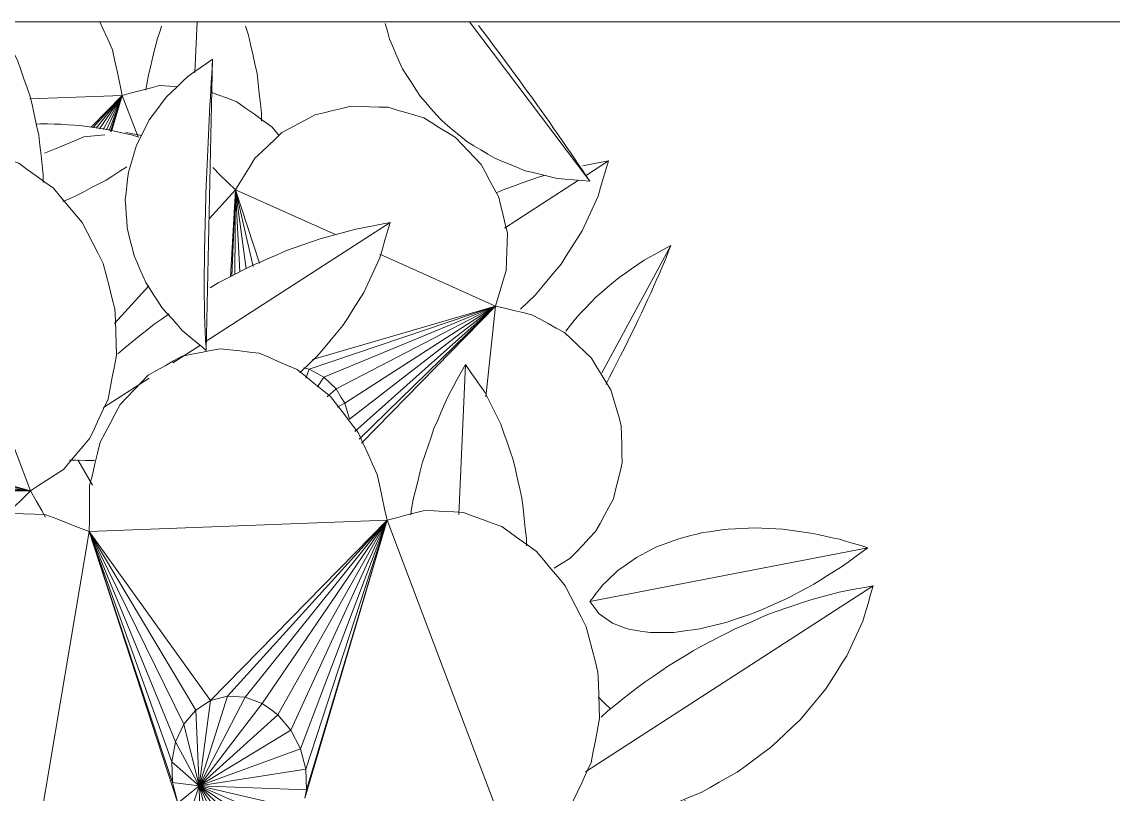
# Model space of a CAD drawing. Header units: metres. Extents: x -18.34 to -13.25, y -25.49 to -16.26.
# Drawn here: x -14.5503 to -14.4076, y -21.0121 to -20.9112 of the extents above; entities that cross this region are included whole.
import ezdxf

# ---------------------------------------------------------------- set-up
doc = ezdxf.new("R2010")
doc.units = ezdxf.units.M
for name, color, linetype, lineweight in [('Importações nas famílias', 7, 'Continuous', 5), ('Quadro estrutural', 7, 'Continuous', 5), ('Vegetação', 7, 'Continuous', 5)]:
    doc.layers.add(name, color=color, linetype=linetype, lineweight=lineweight)

# ---------------------------------------------------------------- blocks, each defined once
blk = doc.blocks.new('Planta_pergolado_12200 - plantas pergolado_skp_Component_12-V565-Pavimento 02 - Executivo')
at = {"layer": 'Importações nas famílias', "color": 9}
blk.add_line((0.01251, 0.29786), (0.00548, 0.2615), dxfattribs=at)
at = {"layer": 'Importações nas famílias', "color": 9, "flags": 128}
for points in [[(0.01, 0.29442), (0.01063, 0.29528), (0.01126, 0.29614), (0.01188, 0.297), (0.01251, 0.29786)], [(0.01251, 0.29786), (0.01279, 0.29693), (0.01307, 0.29599), (0.01334, 0.29506), (0.01362, 0.29413)], [(0.00773, 0.29078), (0.0083, 0.29169), (0.00887, 0.2926), (0.00944, 0.29351), (0.01, 0.29442)], [(0.01362, 0.29413), (0.01382, 0.2932), (0.01403, 0.29227), (0.01423, 0.29134), (0.01443, 0.29041)], [(0.00574, 0.28702), (0.00624, 0.28796), (0.00674, 0.2889), (0.00723, 0.28984), (0.00773, 0.29078)], [(0.01443, 0.29041), (0.01455, 0.28948), (0.01468, 0.28856), (0.0148, 0.28764), (0.01492, 0.28672)], [(0.00408, 0.28322), (0.0045, 0.28417), (0.00491, 0.28512), (0.00533, 0.28607), (0.00574, 0.28702)], [(0.01492, 0.28672), (0.01497, 0.28581), (0.01501, 0.28491), (0.01505, 0.28401), (0.01509, 0.28311)], [(0.0028, 0.27947), (0.00312, 0.28041), (0.00344, 0.28134), (0.00376, 0.28228), (0.00408, 0.28322)], [(0.01509, 0.28311), (0.01506, 0.28223), (0.01502, 0.28136), (0.01498, 0.28049), (0.01495, 0.27961)], [(0.00191, 0.27587), (0.00213, 0.27677), (0.00235, 0.27767), (0.00258, 0.27857), (0.0028, 0.27947)], [(0.01495, 0.27961), (0.01483, 0.27878), (0.01471, 0.27795), (0.0146, 0.27711), (0.01448, 0.27628)], [(0.00145, 0.27249), (0.00156, 0.27334), (0.00168, 0.27418), (0.0018, 0.27502), (0.00191, 0.27587)], [(0.01448, 0.27628), (0.01428, 0.2755), (0.01409, 0.27471), (0.01389, 0.27393), (0.01369, 0.27314)], [(0.01369, 0.27314), (0.01342, 0.27242), (0.01315, 0.27169), (0.01288, 0.27096), (0.01261, 0.27023)], [(0.00142, 0.26942), (0.00142, 0.27019), (0.00143, 0.27096), (0.00144, 0.27173), (0.00145, 0.27249)], [(0.01261, 0.27023), (0.01226, 0.26957), (0.01191, 0.26891), (0.01157, 0.26825), (0.01122, 0.26759)], [(0.00182, 0.26673), (0.00172, 0.2674), (0.00162, 0.26808), (0.00152, 0.26875), (0.00142, 0.26942)], [(0.01122, 0.26759), (0.01081, 0.267), (0.01039, 0.26641), (0.00998, 0.26582), (0.00956, 0.26523)], [(0.00264, 0.26448), (0.00244, 0.26504), (0.00223, 0.2656), (0.00202, 0.26617), (0.00182, 0.26673)], [(0.00387, 0.26272), (0.00357, 0.26316), (0.00326, 0.2636), (0.00295, 0.26404), (0.00264, 0.26448)], [(0.00956, 0.26523), (0.00908, 0.26472), (0.0086, 0.26422), (0.00812, 0.26371), (0.00764, 0.2632)], [(0.00548, 0.2615), (0.00508, 0.26181), (0.00468, 0.26211), (0.00427, 0.26242), (0.00387, 0.26272)], [(0.00764, 0.2632), (0.0071, 0.26277), (0.00656, 0.26235), (0.00602, 0.26193), (0.00548, 0.2615)]]:
    blk.add_lwpolyline(points, dxfattribs=at)
blk = doc.blocks.new('Planta_pergolado_12200 - plantas pergolado_skp_Component_12-V3850-Pavimento 02 - Executivo')
at = {"layer": 'Importações nas famílias', "color": 9}
for p, q in [((0.03384, -0.26358), (0.03478, -0.26408)), ((0.05197, -0.27211), (0.03535, -0.26307))]:
    blk.add_line(p, q, dxfattribs=at)
at = {"layer": 'Importações nas famílias', "color": 9, "flags": 128}
for points in [[(0.04238, -0.25958), (0.0416, -0.25897), (0.04081, -0.25837)], [(0.04526, -0.26231), (0.04454, -0.26163), (0.04382, -0.26095), (0.0431, -0.26026), (0.04238, -0.25958)], [(0.04783, -0.26534), (0.04719, -0.26458), (0.04654, -0.26382), (0.0459, -0.26307), (0.04526, -0.26231)], [(0.03478, -0.26408), (0.03572, -0.26457), (0.03667, -0.26505), (0.03762, -0.26553), (0.03856, -0.26602)], [(0.05008, -0.26861), (0.04952, -0.26779), (0.04895, -0.26697), (0.04839, -0.26615), (0.04783, -0.26534)], [(0.03856, -0.26602), (0.03949, -0.26647), (0.04041, -0.26692), (0.04134, -0.26738), (0.04226, -0.26783)], [(0.04226, -0.26783), (0.04314, -0.26824), (0.04402, -0.26865), (0.0449, -0.26906), (0.04578, -0.26947)], [(0.04578, -0.26947), (0.0466, -0.26983), (0.04741, -0.27019), (0.04823, -0.27055), (0.04905, -0.27091)], [(0.05197, -0.27211), (0.0515, -0.27123), (0.05103, -0.27036), (0.05055, -0.26948), (0.05008, -0.26861)], [(0.04905, -0.27091), (0.04978, -0.27121), (0.05051, -0.27151), (0.05124, -0.27181), (0.05197, -0.27211)]]:
    blk.add_lwpolyline(points, dxfattribs=at)
blk = doc.blocks.new('Planta_pergolado_12200 - plantas pergolado_skp_Component_17-V3851-Pavimento 02 - Executivo')
at = {"layer": 'Importações nas famílias', "color": 9}
for p, q in [((0.024, -0.19455), (0.02068, -0.19646)), ((0.04178, -0.19936), (0.04674, -0.20385)), ((0.05546, -0.21174), (0.05925, -0.21516)), ((0.05925, -0.21516), (0.0479, -0.21451)), ((0.04799, -0.21468), (0.05925, -0.21516)), ((0.04824, -0.21509), (0.05925, -0.21516)), ((0.05925, -0.21516), (0.04853, -0.21574)), ((0.05925, -0.21516), (0.04892, -0.21657)), ((0.04926, -0.21748), (0.05925, -0.21516)), ((0.04968, -0.2183), (0.05925, -0.21516)), ((0.05338, -0.22832), (0.05925, -0.21516)), ((0.03464, -0.22439), (0.03583, -0.22481)), ((0.03583, -0.22481), (0.03478, -0.22673)), ((0.036, -0.22411), (0.03583, -0.22481)), ((0.04408, -0.24919), (0.03583, -0.22481)), ((0.03709, -0.22525), (0.04408, -0.24919)), ((0.03478, -0.22673), (0.03327, -0.22832)), ((0.03353, -0.2259), (0.03478, -0.22673)), ((0.04408, -0.24919), (0.03478, -0.22673)), ((0.03327, -0.22832), (0.03223, -0.22716)), ((0.0314, -0.22946), (0.0293, -0.23008)), ((0.03089, -0.22847), (0.0314, -0.22946)), ((0.03215, -0.22901), (0.0314, -0.22946)), ((0.04408, -0.24919), (0.0314, -0.22946)), ((0.03327, -0.22832), (0.03215, -0.22901)), ((0.04408, -0.24919), (0.03327, -0.22832)), ((0.04408, -0.24919), (0.02767, -0.23076)), ((0.04408, -0.24919), (0.0293, -0.23008)), ((0.04408, -0.24919), (0.02618, -0.23165)), ((0.04408, -0.24919), (0.02667, -0.23135)), ((0.04408, -0.24919), (0.05084, -0.23403)), ((0.04408, -0.24919), (0.03224, -0.24792))]:
    blk.add_line(p, q, dxfattribs=at)
at = {"layer": 'Importações nas famílias', "color": 9, "flags": 128}
for points in [[(0.06404, -0.19022), (0.06457, -0.1915), (0.06511, -0.19278), (0.06564, -0.19406), (0.06618, -0.19534)], [(0.06618, -0.19534), (0.06632, -0.19672), (0.06646, -0.1981)], [(0.06675, -0.20086), (0.06649, -0.20222), (0.06635, -0.20291)], [(0.06216, -0.2122), (0.06119, -0.21319), (0.06022, -0.21418), (0.05925, -0.21516)], [(0.05925, -0.21516), (0.06028, -0.2158), (0.06132, -0.21644), (0.06235, -0.21708), (0.06339, -0.21772)], [(0.06339, -0.21772), (0.06422, -0.2186), (0.06506, -0.21948), (0.06589, -0.22037), (0.06673, -0.22125)], [(0.06673, -0.22125), (0.06731, -0.22232), (0.06788, -0.22339), (0.06846, -0.22446), (0.06904, -0.22553)], [(0.06904, -0.22553), (0.06932, -0.22672), (0.06961, -0.2279), (0.06989, -0.22908), (0.07017, -0.23027)], [(0.07017, -0.23027), (0.07014, -0.23148), (0.0701, -0.2327), (0.07007, -0.23391), (0.07004, -0.23513)], [(0.07004, -0.23513), (0.06969, -0.2363), (0.06935, -0.23746), (0.069, -0.23863), (0.06866, -0.23979)], [(0.06866, -0.23979), (0.06802, -0.24083), (0.06738, -0.24186), (0.06675, -0.2429), (0.06611, -0.24394)], [(0.06611, -0.24394), (0.06523, -0.24477), (0.06435, -0.24561), (0.06347, -0.24644), (0.06259, -0.24728)], [(0.06259, -0.24728), (0.06152, -0.24786), (0.06045, -0.24844), (0.05938, -0.24901), (0.05832, -0.24959)], [(0.04408, -0.24919), (0.04379, -0.25037), (0.04351, -0.25155), (0.04323, -0.25274), (0.04294, -0.25392)], [(0.04874, -0.25058), (0.04757, -0.25023), (0.04641, -0.24989), (0.04524, -0.24954), (0.04408, -0.24919)], [(0.05832, -0.24959), (0.05713, -0.24987), (0.05595, -0.25016), (0.05477, -0.25044), (0.05359, -0.25072)], [(0.05359, -0.25072), (0.05238, -0.25068), (0.05116, -0.25065), (0.04995, -0.25062), (0.04874, -0.25058)], [(0.04294, -0.25392), (0.04236, -0.25499), (0.04178, -0.25606), (0.0412, -0.25712), (0.04062, -0.25819)], [(0.0111, -0.25891), (0.01047, -0.25787), (0.00984, -0.25683)], [(0.04062, -0.25819), (0.03978, -0.25907), (0.03895, -0.25995), (0.03811, -0.26083), (0.03727, -0.26171)], [(0.01462, -0.26226), (0.01374, -0.26142), (0.01286, -0.26058), (0.01198, -0.25975), (0.0111, -0.25891)], [(0.01889, -0.26459), (0.01782, -0.26401), (0.01676, -0.26343), (0.01569, -0.26285), (0.01462, -0.26226)], [(0.03727, -0.26171), (0.03624, -0.26235), (0.0352, -0.26298), (0.03416, -0.26361), (0.03313, -0.26425)], [(0.02361, -0.26574), (0.02243, -0.26545), (0.02125, -0.26517), (0.02007, -0.26488), (0.01889, -0.26459)], [(0.03313, -0.26425), (0.03196, -0.26459), (0.0308, -0.26493), (0.02963, -0.26528), (0.02847, -0.26562)], [(0.02847, -0.26562), (0.02726, -0.26565), (0.02604, -0.26568), (0.02483, -0.26571), (0.02361, -0.26574)]]:
    blk.add_lwpolyline(points, dxfattribs=at)
blk = doc.blocks.new('Planta_pergolado_12200 - plantas pergolado_skp_Component_16-V3852-Pavimento 02 - Executivo')
for name in ['Planta_pergolado_12200 - plantas pergolado_skp_Component_17-V3851-Pavimento 02 - Executivo', 'Planta_pergolado_12200 - plantas pergolado_skp_Component_12-V3850-Pavimento 02 - Executivo']:
    blk.add_blockref(name, (0, 0))
at = {"extrusion": (0, 0, -1), "zscale": -1, "rotation": 180}
blk.add_blockref('Planta_pergolado_12200 - plantas pergolado_skp_Component_12-V565-Pavimento 02 - Executivo', (0, 0), dxfattribs=at)
blk = doc.blocks.new('Planta_pergolado_12200 - plantas pergolado_skp_Component_12-V569-Pavimento 02 - Executivo')
at = {"layer": 'Importações nas famílias', "color": 9}
blk.add_line((0.06615, 0.20253), (0.06643, 0.2016), dxfattribs=at)
at = {"layer": 'Importações nas famílias', "color": 9, "flags": 128}
for points in [[(0.06643, 0.2016), (0.06663, 0.20067), (0.06684, 0.19974), (0.06704, 0.19881), (0.06724, 0.19788)], [(0.06054, 0.19825), (0.06111, 0.19916), (0.06168, 0.20007), (0.06225, 0.20098)], [(0.05855, 0.19449), (0.05905, 0.19543), (0.05955, 0.19637), (0.06004, 0.19731), (0.06054, 0.19825)], [(0.06724, 0.19788), (0.06736, 0.19695), (0.06749, 0.19603), (0.06761, 0.19511), (0.06773, 0.19419)], [(0.05772, 0.19259), (0.05814, 0.19354), (0.05855, 0.19449)], [(0.06773, 0.19419), (0.06777, 0.19328), (0.06782, 0.19238), (0.06786, 0.19148), (0.0679, 0.19058)], [(0.0679, 0.19058), (0.06787, 0.1897), (0.06784, 0.18908)]]:
    blk.add_lwpolyline(points, dxfattribs=at)
blk = doc.blocks.new('Planta_pergolado_12200 - plantas pergolado_skp_Component_16-V3853-Pavimento 02 - Executivo')
at = {"extrusion": (0, 0, -1), "zscale": -1, "rotation": 180}
blk.add_blockref('Planta_pergolado_12200 - plantas pergolado_skp_Component_12-V569-Pavimento 02 - Executivo', (0, 0), dxfattribs=at)
blk = doc.blocks.new('Planta_pergolado_12200 - plantas pergolado_skp_Component_12-V3869-Pavimento 02 - Executivo')
at = {"layer": 'Importações nas famílias', "color": 9}
blk.add_line((0.06039, -0.2615), (0.08121, -0.24576), dxfattribs=at)
at = {"layer": 'Importações nas famílias', "color": 9, "flags": 128}
for points in [[(0.07896, -0.2353), (0.07799, -0.23573), (0.07702, -0.23616), (0.07604, -0.23659), (0.07507, -0.23702)], [(0.08101, -0.23476), (0.07998, -0.23503), (0.07896, -0.2353)], [(0.07507, -0.23702), (0.07418, -0.23759), (0.07328, -0.23817), (0.07239, -0.23874), (0.07149, -0.23931)], [(0.07149, -0.23931), (0.0707, -0.24002), (0.0699, -0.24072), (0.0691, -0.24143), (0.0683, -0.24214)], [(0.0683, -0.24214), (0.06762, -0.24296), (0.06694, -0.24378), (0.06626, -0.2446), (0.06558, -0.24542)], [(0.06558, -0.24542), (0.06503, -0.24634), (0.06448, -0.24725), (0.06393, -0.24817), (0.06338, -0.24909)], [(0.07602, -0.25049), (0.07681, -0.2499), (0.07761, -0.2493), (0.0784, -0.24871), (0.07919, -0.24812)], [(0.07919, -0.24812), (0.07997, -0.24752), (0.08075, -0.24693)], [(0.06338, -0.24909), (0.06297, -0.25008), (0.06257, -0.25107), (0.06216, -0.25206), (0.06176, -0.25305)], [(0.07282, -0.25284), (0.07362, -0.25226), (0.07442, -0.25167), (0.07522, -0.25108), (0.07602, -0.25049)], [(0.06176, -0.25305), (0.06151, -0.2541), (0.06126, -0.25514), (0.06101, -0.25618), (0.06076, -0.25722)], [(0.06962, -0.25514), (0.07042, -0.25457), (0.07122, -0.25399), (0.07202, -0.25342), (0.07282, -0.25284)], [(0.06646, -0.25737), (0.06725, -0.25681), (0.06804, -0.25626), (0.06883, -0.2557), (0.06962, -0.25514)], [(0.06076, -0.25722), (0.06066, -0.25829), (0.06057, -0.25936), (0.06048, -0.26043), (0.06039, -0.2615)], [(0.06337, -0.2595), (0.06414, -0.25897), (0.06491, -0.25843), (0.06569, -0.2579), (0.06646, -0.25737)], [(0.06039, -0.2615), (0.06114, -0.261), (0.06188, -0.2605), (0.06263, -0.26), (0.06337, -0.2595)]]:
    blk.add_lwpolyline(points, dxfattribs=at)
blk = doc.blocks.new('Planta_pergolado_12200 - plantas pergolado_skp_Component_12-V597-Pavimento 02 - Executivo')
at = {"layer": 'Importações nas famílias', "color": 9}
blk.add_line((0.03827, 0.21136), (0.07631, 0.21219), dxfattribs=at)
at = {"layer": 'Importações nas famílias', "color": 9, "flags": 128}
for points in [[(0.0409, 0.20822), (0.04024, 0.20901), (0.03959, 0.20979), (0.03893, 0.21058), (0.03827, 0.21136)], [(0.03827, 0.21136), (0.0387, 0.21133), (0.03913, 0.2113), (0.03955, 0.21127), (0.03998, 0.21124)], [(0.03998, 0.21124), (0.0405, 0.21122), (0.04101, 0.2112), (0.04153, 0.21118), (0.04205, 0.21116)], [(0.0535, 0.21117), (0.05438, 0.21119), (0.05525, 0.21121), (0.05612, 0.21124), (0.057, 0.21126)], [(0.057, 0.21126), (0.05791, 0.21129), (0.05883, 0.21132), (0.05975, 0.21135), (0.06067, 0.21138)], [(0.06067, 0.21138), (0.06162, 0.21142), (0.06257, 0.21146), (0.06353, 0.2115), (0.06448, 0.21154)], [(0.06448, 0.21154), (0.06546, 0.21159), (0.06643, 0.21164), (0.06741, 0.21168), (0.06839, 0.21173)], [(0.06839, 0.21173), (0.06937, 0.21178), (0.07036, 0.21184), (0.07135, 0.21189), (0.07234, 0.21195)], [(0.07234, 0.21195), (0.07333, 0.21201), (0.07433, 0.21207), (0.07532, 0.21213), (0.07631, 0.21219)], [(0.07631, 0.21219), (0.07575, 0.21138), (0.07519, 0.21057), (0.07463, 0.20975), (0.07406, 0.20894)], [(0.04205, 0.21116), (0.04266, 0.21114), (0.04326, 0.21113), (0.04386, 0.21112), (0.04447, 0.21111)], [(0.04447, 0.21111), (0.04515, 0.2111), (0.04584, 0.2111), (0.04652, 0.21109), (0.0472, 0.21109)], [(0.0472, 0.21109), (0.04796, 0.2111), (0.04872, 0.2111), (0.04947, 0.21111), (0.05023, 0.21111)], [(0.05023, 0.21111), (0.05105, 0.21113), (0.05186, 0.21114), (0.05268, 0.21115), (0.0535, 0.21117)], [(0.07406, 0.20894), (0.0734, 0.20825), (0.07273, 0.20755), (0.07207, 0.20685), (0.0714, 0.20616)], [(0.04388, 0.20556), (0.04314, 0.20622), (0.04239, 0.20689), (0.04165, 0.20756), (0.0409, 0.20822)], [(0.04716, 0.20344), (0.04634, 0.20397), (0.04552, 0.2045), (0.0447, 0.20503), (0.04388, 0.20556)], [(0.0714, 0.20616), (0.07065, 0.20559), (0.06989, 0.20503), (0.06914, 0.20447), (0.06839, 0.2039)], [(0.05065, 0.20191), (0.04978, 0.2023), (0.04891, 0.20268), (0.04803, 0.20306), (0.04716, 0.20344)], [(0.06839, 0.2039), (0.06756, 0.20348), (0.06673, 0.20306), (0.06591, 0.20265), (0.06508, 0.20223)], [(0.05428, 0.20102), (0.05337, 0.20124), (0.05246, 0.20147), (0.05156, 0.20169), (0.05065, 0.20191)], [(0.06508, 0.20223), (0.06421, 0.20196), (0.06333, 0.2017), (0.06245, 0.20144), (0.06158, 0.20118)], [(0.05795, 0.20077), (0.05703, 0.20083), (0.05611, 0.20089), (0.05519, 0.20095), (0.05428, 0.20102)], [(0.06158, 0.20118), (0.06067, 0.20107), (0.05976, 0.20097), (0.05885, 0.20087), (0.05795, 0.20077)]]:
    blk.add_lwpolyline(points, dxfattribs=at)
blk = doc.blocks.new('Planta_pergolado_12200 - plantas pergolado_skp_Component_16-V3870-Pavimento 02 - Executivo')
at = {"extrusion": (0, 0, -1), "zscale": -1, "rotation": 180}
blk.add_blockref('Planta_pergolado_12200 - plantas pergolado_skp_Component_12-V597-Pavimento 02 - Executivo', (0, 0), dxfattribs=at)
blk.add_blockref('Planta_pergolado_12200 - plantas pergolado_skp_Component_12-V3869-Pavimento 02 - Executivo', (0, 0))
blk = doc.blocks.new('Planta_pergolado_12200 - plantas pergolado_skp_Component_12-V3884-Pavimento 02 - Executivo')
at = {"layer": 'Importações nas famílias', "color": 9}
for p, q in [((0.03465, -0.20388), (0.03082, -0.19794)), ((0.03864, -0.2007), (0.03782, -0.19981)), ((0.03897, -0.21058), (0.03666, -0.207)), ((0.055, -0.2354), (0.03948, -0.21136)), ((0.04711, -0.21293), (0.04647, -0.21186))]:
    blk.add_line(p, q, dxfattribs=at)
at = {"layer": 'Importações nas famílias', "color": 9, "flags": 128}
for points in [[(0.02393, -0.19346), (0.02393, -0.19429), (0.02392, -0.19551), (0.02392, -0.19674)], [(0.04171, -0.20456), (0.04094, -0.2036), (0.04018, -0.20263), (0.03941, -0.20167), (0.03864, -0.2007)], [(0.04307, -0.20652), (0.04242, -0.20558), (0.04171, -0.20456)], [(0.04938, -0.21734), (0.04881, -0.21624), (0.04824, -0.21513), (0.04768, -0.21403), (0.04711, -0.21293)], [(0.05132, -0.22185), (0.05083, -0.22072), (0.05035, -0.21959), (0.04986, -0.21847), (0.04938, -0.21734)], [(0.05291, -0.22639), (0.05251, -0.22526), (0.05211, -0.22412), (0.05172, -0.22298), (0.05132, -0.22185)], [(0.03535, -0.22357), (0.03564, -0.22388), (0.03656, -0.22486), (0.03747, -0.22583)], [(0.03747, -0.22583), (0.03848, -0.22667), (0.03949, -0.22752), (0.04051, -0.22836), (0.04152, -0.2292)], [(0.05414, -0.23093), (0.05383, -0.22979), (0.05353, -0.22866), (0.05322, -0.22753), (0.05291, -0.22639)], [(0.04152, -0.2292), (0.0426, -0.22989), (0.04369, -0.23058), (0.04477, -0.23127), (0.04585, -0.23196)], [(0.055, -0.2354), (0.05478, -0.23428), (0.05457, -0.23317), (0.05436, -0.23205), (0.05414, -0.23093)], [(0.04585, -0.23196), (0.04699, -0.23248), (0.04812, -0.233), (0.04925, -0.23352), (0.05038, -0.23404)], [(0.05038, -0.23404), (0.05154, -0.23438), (0.05269, -0.23472), (0.05384, -0.23506), (0.055, -0.2354)]]:
    blk.add_lwpolyline(points, dxfattribs=at)
blk = doc.blocks.new('Planta_pergolado_12200 - plantas pergolado_skp_Component_12-V3885-Pavimento 02 - Executivo')
at = {"layer": 'Importações nas famílias', "color": 9}
for p, q in [((0.08087, -0.18042), (0.07987, -0.17987)), ((0.08121, -0.18197), (0.06474, -0.18124)), ((0.08028, -0.18461), (0.08118, -0.18398)), ((0.0602, -0.19005), (0.06117, -0.19005))]:
    blk.add_line(p, q, dxfattribs=at)
at = {"layer": 'Importações nas famílias', "color": 9, "flags": 128}
for points in [[(0.07555, -0.17797), (0.07441, -0.17759), (0.07327, -0.1772)], [(0.07987, -0.17987), (0.07879, -0.17939), (0.07771, -0.17892), (0.07663, -0.17845), (0.07555, -0.17797)], [(0.07609, -0.18671), (0.07714, -0.18618), (0.07818, -0.18566), (0.07923, -0.18513), (0.08028, -0.18461)], [(0.07144, -0.18834), (0.0726, -0.18793), (0.07376, -0.18752), (0.07493, -0.18711), (0.07609, -0.18671)], [(0.06642, -0.18946), (0.06768, -0.18918), (0.06893, -0.1889), (0.07018, -0.18862), (0.07144, -0.18834)], [(0.06117, -0.19005), (0.06249, -0.1899), (0.0638, -0.18975), (0.06511, -0.18961), (0.06642, -0.18946)]]:
    blk.add_lwpolyline(points, dxfattribs=at)
blk = doc.blocks.new('Planta_pergolado_12200 - plantas pergolado_skp_Component_17-V3887-Pavimento 02 - Executivo')
at = {"layer": 'Importações nas famílias', "color": 9}
for p, q in [((0.00073, -0.14752), (-0.00847, -0.15964)), ((0.01977, -0.15355), (0.01929, -0.14752)), ((0.01987, -0.1517), (0.0195, -0.14752)), ((0.02851, -0.14752), (0.01974, -0.15401)), ((0.02834, -0.14752), (0.01987, -0.1517)), ((0.02861, -0.14752), (0.02033, -0.15621)), ((0.0207, -0.14945), (0.02045, -0.14752)), ((0.0279, -0.14752), (0.0207, -0.14945)), ((0.0207, -0.14945), (0.02209, -0.14752)), ((0.02869, -0.14752), (0.02158, -0.15816)), ((0.02875, -0.14752), (0.02341, -0.15972)), ((0.0288, -0.14752), (0.02571, -0.16079)), ((0.02831, -0.16129), (0.02885, -0.14752)), ((0.0289, -0.14752), (0.03104, -0.1612)), ((0.0337, -0.16051), (0.02895, -0.14752)), ((0.03612, -0.15927), (0.02901, -0.14752)), ((0.02909, -0.14752), (0.03814, -0.15757)), ((0.03961, -0.15552), (0.02919, -0.14752)), ((0.02935, -0.14752), (0.04044, -0.15327)), ((0.02967, -0.14752), (0.04057, -0.15096)), ((0.03076, -0.14752), (0.03998, -0.14876)), ((0.03919, -0.14752), (0.03998, -0.14876)), ((0.03998, -0.14876), (0.04171, -0.14752)), ((0.01987, -0.1517), (0.0207, -0.14945)), ((0.03998, -0.14876), (0.04057, -0.15096)), ((0.03998, -0.14876), (0.06355, -0.17184)), ((0.04057, -0.15096), (0.04044, -0.15327)), ((0.06355, -0.17184), (0.04057, -0.15096)), ((0.01977, -0.15355), (0.01987, -0.1517)), ((0.00281, -0.15721), (0.01977, -0.15355)), ((0.01974, -0.15401), (0.003, -0.15735)), ((0.01974, -0.15401), (0.01977, -0.15355)), ((0.02033, -0.15621), (0.01974, -0.15401)), ((0.01996, -0.18836), (0.01974, -0.15401)), ((0.04044, -0.15327), (0.03961, -0.15552)), ((0.06355, -0.17184), (0.04044, -0.15327)), ((0.03961, -0.15552), (0.03873, -0.15675)), ((0.06355, -0.17184), (0.03961, -0.15552)), ((0.01996, -0.18836), (0.02033, -0.15621)), ((0.02158, -0.15816), (0.02033, -0.15621)), ((0.03873, -0.15675), (0.03814, -0.15757)), ((0.06355, -0.17184), (0.06297, -0.15668)), ((0.02158, -0.15816), (0.01996, -0.18836)), ((0.02341, -0.15972), (0.02158, -0.15816)), ((0.03814, -0.15757), (0.03612, -0.15927)), ((0.06355, -0.17184), (0.03814, -0.15757)), ((-0.00847, -0.15964), (-0.00326, -0.15851)), ((-0.00327, -0.1586), (-0.00847, -0.15964)), ((-0.00847, -0.15964), (-0.00347, -0.16469)), ((0.02341, -0.15972), (0.01996, -0.18836)), ((0.02571, -0.16079), (0.02341, -0.15972)), ((0.03612, -0.15927), (0.0337, -0.16051)), ((0.06355, -0.17184), (0.03612, -0.15927)), ((0.02571, -0.16079), (0.01996, -0.18836)), ((0.02727, -0.16109), (0.01996, -0.18836)), ((0.02727, -0.16109), (0.02571, -0.16079)), ((0.02831, -0.16129), (0.02727, -0.16109)), ((0.06355, -0.17184), (0.02727, -0.16109)), ((0.03104, -0.1612), (0.02831, -0.16129)), ((0.0337, -0.16051), (0.03104, -0.1612)), ((0.06355, -0.17184), (0.03104, -0.1612)), ((0.06355, -0.17184), (0.0337, -0.16051)), ((0.06355, -0.17184), (0.02831, -0.16129)), ((-0.00001, -0.16819), (0.00122, -0.16943)), ((0.06355, -0.17184), (0.01996, -0.18836)), ((0.06474, -0.17158), (0.06355, -0.17184)), ((0.06355, -0.17184), (0.06379, -0.17273)), ((0.06463, -0.18056), (0.06456, -0.18183)), ((0.01681, -0.18518), (0.01996, -0.18836))]:
    blk.add_line(p, q, dxfattribs=at)
at = {"layer": 'Importações nas famílias', "color": 9, "flags": 128}
for points in [[(-0.01631, -0.15258), (-0.01679, -0.1514), (-0.01726, -0.15023), (-0.01774, -0.14906), (-0.01822, -0.14788)], [(-0.01299, -0.15659), (-0.01382, -0.15559), (-0.01465, -0.15458), (-0.01548, -0.15358), (-0.01631, -0.15258)], [(-0.00847, -0.15964), (-0.0096, -0.15888), (-0.01073, -0.15811), (-0.01186, -0.15735), (-0.01299, -0.15659)], [(-0.01272, -0.16359), (-0.01166, -0.1626), (-0.0106, -0.16161), (-0.00953, -0.16063), (-0.00847, -0.15964)], [(-0.01572, -0.16824), (-0.01497, -0.16708), (-0.01422, -0.16591), (-0.01347, -0.16475), (-0.01272, -0.16359)], [(-0.0168, -0.1718), (-0.01648, -0.17076), (-0.0161, -0.1695), (-0.01572, -0.16824)], [(0.06456, -0.18183), (0.0641, -0.18308), (0.06364, -0.18433), (0.06318, -0.18558), (0.06273, -0.18683)], [(0.06273, -0.18683), (0.06191, -0.18796), (0.06109, -0.1891), (0.06028, -0.19023), (0.05946, -0.19137)], [(0.01996, -0.18836), (0.01865, -0.1891), (0.01735, -0.18984), (0.01649, -0.19033)], [(0.02273, -0.19268), (0.02204, -0.1916), (0.02135, -0.19052), (0.02065, -0.18944), (0.01996, -0.18836)], [(0.05946, -0.19137), (0.05834, -0.19231), (0.05723, -0.19325), (0.05611, -0.19419), (0.05499, -0.19514)], [(0.02681, -0.19615), (0.02579, -0.19528), (0.02477, -0.19441), (0.02375, -0.19355), (0.02273, -0.19268)], [(0.05499, -0.19514), (0.05365, -0.19582), (0.0523, -0.19651), (0.05096, -0.1972), (0.04962, -0.19788)], [(0.0319, -0.19852), (0.03063, -0.19792), (0.02935, -0.19733), (0.02808, -0.19674), (0.02681, -0.19615)], [(0.04962, -0.19788), (0.04814, -0.19826), (0.04666, -0.19865), (0.04518, -0.19903), (0.04371, -0.19941)], [(0.03766, -0.19963), (0.03622, -0.19935), (0.03478, -0.19907), (0.03334, -0.19879), (0.0319, -0.19852)], [(0.04371, -0.19941), (0.0422, -0.19947), (0.04068, -0.19952), (0.03917, -0.19958), (0.03766, -0.19963)]]:
    blk.add_lwpolyline(points, dxfattribs=at)
blk = doc.blocks.new('Planta_pergolado_12200 - plantas pergolado_skp_Component_16-V3888-Pavimento 02 - Executivo')
for name in ['Planta_pergolado_12200 - plantas pergolado_skp_Component_17-V3887-Pavimento 02 - Executivo', 'Planta_pergolado_12200 - plantas pergolado_skp_Component_12-V3885-Pavimento 02 - Executivo', 'Planta_pergolado_12200 - plantas pergolado_skp_Component_12-V3884-Pavimento 02 - Executivo']:
    blk.add_blockref(name, (0, 0))
blk = doc.blocks.new('Planta_pergolado_12200 - plantas pergolado_skp_Component_12-V631-Pavimento 02 - Executivo')
at = {"layer": 'Importações nas famílias', "color": 9}
blk.add_line((-0.02637, 0.27701), (-0.02124, 0.27138), dxfattribs=at)
at = {"layer": 'Importações nas famílias', "color": 9, "flags": 128}
for points in [[(-0.02696, 0.27251), (-0.02681, 0.27364), (-0.02667, 0.27476), (-0.02652, 0.27589), (-0.02637, 0.27701)], [(-0.02637, 0.27701), (-0.02554, 0.27661), (-0.02471, 0.27622), (-0.02387, 0.27582), (-0.02304, 0.27542)], [(-0.02304, 0.27542), (-0.02219, 0.27491), (-0.02134, 0.27441), (-0.02048, 0.27391)], [(-0.02674, 0.26789), (-0.0268, 0.26905), (-0.02685, 0.2702), (-0.0269, 0.27136), (-0.02696, 0.27251)], [(-0.02573, 0.26326), (-0.02598, 0.26442), (-0.02623, 0.26557), (-0.02649, 0.26673), (-0.02674, 0.26789)], [(-0.00857, 0.26423), (-0.00774, 0.26337), (-0.00698, 0.26258)], [(-0.02441, 0.25992), (-0.02483, 0.26099), (-0.02528, 0.26212), (-0.02573, 0.26326)]]:
    blk.add_lwpolyline(points, dxfattribs=at)
blk = doc.blocks.new('Planta_pergolado_12200 - plantas pergolado_skp_Component_12-V633-Pavimento 02 - Executivo')
at = {"layer": 'Importações nas famílias', "color": 9}
for p, q in [((0.06304, 0.26394), (0.0611, 0.26094)), ((0.06052, 0.26004), (0.05425, 0.25033)), ((0.06116, 0.25571), (0.06095, 0.25493)), ((0.05936, 0.25039), (0.05887, 0.24926))]:
    blk.add_line(p, q, dxfattribs=at)
at = {"layer": 'Importações nas famílias', "color": 9, "flags": 128}
for points in [[(0.0539, 0.2605), (0.05503, 0.26102), (0.05616, 0.26154), (0.05729, 0.26206), (0.05843, 0.26258)], [(0.05843, 0.26258), (0.05958, 0.26292), (0.06073, 0.26326), (0.06188, 0.2636), (0.06304, 0.26394)], [(0.06304, 0.26394), (0.06282, 0.26282), (0.06261, 0.2617), (0.0624, 0.26059)], [(0.04956, 0.25774), (0.05064, 0.25843), (0.05173, 0.25912), (0.05281, 0.25981), (0.0539, 0.2605)], [(0.04551, 0.25437), (0.04653, 0.25521), (0.04754, 0.25606), (0.04855, 0.2569), (0.04956, 0.25774)], [(0.04368, 0.25242), (0.0446, 0.2534), (0.04551, 0.25437)], [(0.06095, 0.25493), (0.06056, 0.2538), (0.06016, 0.25266), (0.05976, 0.25152), (0.05936, 0.25039)]]:
    blk.add_lwpolyline(points, dxfattribs=at)
blk = doc.blocks.new('Planta_pergolado_12200 - plantas pergolado_skp_Component_12-V3889-Pavimento 02 - Executivo')
at = {"layer": 'Importações nas famílias', "color": 9}
for p, q in [((0.08121, -0.21015), (0.07461, -0.20986)), ((0.07948, -0.21688), (0.08064, -0.21647)), ((0.06825, -0.21859), (0.06922, -0.21859))]:
    blk.add_line(p, q, dxfattribs=at)
at = {"layer": 'Importações nas famílias', "color": 9, "flags": 128}
for points in [[(0.07429, -0.20379), (0.07307, -0.20359), (0.0723, -0.20346)], [(0.07903, -0.20497), (0.07785, -0.20468), (0.07666, -0.20438), (0.07548, -0.20409), (0.07429, -0.20379)], [(0.08064, -0.20551), (0.08017, -0.20536), (0.07903, -0.20497)], [(0.07447, -0.218), (0.07572, -0.21772), (0.07697, -0.21744), (0.07823, -0.21716), (0.07948, -0.21688)], [(0.06922, -0.21859), (0.07053, -0.21844), (0.07184, -0.21829), (0.07315, -0.21815), (0.07447, -0.218)]]:
    blk.add_lwpolyline(points, dxfattribs=at)
blk = doc.blocks.new('Planta_pergolado_12200 - plantas pergolado_skp_Component_17-V3890-Pavimento 02 - Executivo')
at = {"layer": 'Importações nas famílias', "color": 9}
for p, q in [((0.07159, -0.20037), (0.07113, -0.18827)), ((0.07159, -0.20037), (0.06739, -0.19656)), ((0.06744, -0.19631), (0.07159, -0.20037)), ((0.07159, -0.20037), (0.06709, -0.19831)), ((0.07159, -0.20037), (0.06716, -0.19789)), ((0.07159, -0.20037), (0.06724, -0.19741)), ((0.07159, -0.20037), (0.06733, -0.19695)), ((0.07159, -0.20037), (0.06687, -0.19896)), ((0.07159, -0.20037), (0.06687, -0.19898)), ((0.07159, -0.20037), (0.06688, -0.19883)), ((0.07159, -0.20037), (0.06703, -0.19864)), ((0.07159, -0.20037), (0.06628, -0.20239)), ((0.0675, -0.21991), (0.06639, -0.22085))]:
    blk.add_line(p, q, dxfattribs=at)
at = {"layer": 'Importações nas famílias', "color": 9, "flags": 128}
for points in [[(0.08121, -0.19744), (0.08032, -0.19784), (0.07894, -0.19847), (0.07756, -0.1991)], [(0.07756, -0.1991), (0.07607, -0.19942), (0.07458, -0.19974), (0.07309, -0.20006), (0.07159, -0.20037)], [(0.07159, -0.20037), (0.07192, -0.2016), (0.07224, -0.20282), (0.07256, -0.20404), (0.07289, -0.20526)], [(0.07289, -0.20526), (0.07282, -0.20654), (0.07276, -0.20755)], [(0.07197, -0.2121), (0.07169, -0.21287), (0.07123, -0.21412), (0.07077, -0.21537)], [(0.07077, -0.21537), (0.06995, -0.2165), (0.06914, -0.21764), (0.06832, -0.21877), (0.0675, -0.21991)]]:
    blk.add_lwpolyline(points, dxfattribs=at)
blk = doc.blocks.new('Planta_pergolado_12200 - plantas pergolado_skp_Component_16-V3891-Pavimento 02 - Executivo')
for name in ['Planta_pergolado_12200 - plantas pergolado_skp_Component_17-V3890-Pavimento 02 - Executivo', 'Planta_pergolado_12200 - plantas pergolado_skp_Component_12-V3889-Pavimento 02 - Executivo']:
    blk.add_blockref(name, (0, 0))
at = {"extrusion": (0, 0, -1), "zscale": -1, "rotation": 180}
for name in ['Planta_pergolado_12200 - plantas pergolado_skp_Component_12-V633-Pavimento 02 - Executivo', 'Planta_pergolado_12200 - plantas pergolado_skp_Component_12-V631-Pavimento 02 - Executivo']:
    blk.add_blockref(name, (0, 0), dxfattribs=at)
blk = doc.blocks.new('Planta_pergolado_12200 - plantas pergolado_skp_Component_12-V608-Pavimento 02 - Executivo')
at = {"layer": 'Importações nas famílias', "color": 9}
for p, q in [((-0.0781, 0.22367), (-0.10239, 0.18604)), ((-0.09445, 0.18898), (-0.09527, 0.18808))]:
    blk.add_line(p, q, dxfattribs=at)
at = {"layer": 'Importações nas famílias', "color": 9, "flags": 128}
for points in [[(-0.08271, 0.22232), (-0.08156, 0.22266), (-0.0804, 0.223), (-0.07925, 0.22333), (-0.0781, 0.22367)], [(-0.0781, 0.22367), (-0.07831, 0.22256), (-0.07852, 0.22144), (-0.07874, 0.22032), (-0.07895, 0.2192)], [(-0.08724, 0.22023), (-0.08611, 0.22075), (-0.08497, 0.22127), (-0.08384, 0.22179), (-0.08271, 0.22232)], [(-0.09158, 0.21747), (-0.09049, 0.21816), (-0.08941, 0.21885), (-0.08832, 0.21954), (-0.08724, 0.22023)], [(-0.07895, 0.2192), (-0.07926, 0.21807), (-0.07957, 0.21693), (-0.07987, 0.2158), (-0.08018, 0.21466)], [(-0.09562, 0.2141), (-0.09461, 0.21495), (-0.0936, 0.21579), (-0.09259, 0.21663), (-0.09158, 0.21747)], [(-0.09928, 0.2102), (-0.09837, 0.21118), (-0.09745, 0.21215), (-0.09654, 0.21313), (-0.09562, 0.2141)], [(-0.08018, 0.21466), (-0.08058, 0.21353), (-0.08098, 0.21239), (-0.08138, 0.21126), (-0.08178, 0.21012)], [(-0.10247, 0.20586), (-0.10167, 0.20695), (-0.10087, 0.20803), (-0.10008, 0.20912), (-0.09928, 0.2102)], [(-0.08178, 0.21012), (-0.08226, 0.20899), (-0.08275, 0.20787), (-0.08323, 0.20674), (-0.08372, 0.20561)], [(-0.1051, 0.20118), (-0.10444, 0.20235), (-0.10378, 0.20352), (-0.10312, 0.20469), (-0.10247, 0.20586)], [(-0.08372, 0.20561), (-0.08428, 0.20451), (-0.08485, 0.20341), (-0.08542, 0.2023), (-0.08598, 0.2012)], [(-0.08598, 0.2012), (-0.08662, 0.20013), (-0.08726, 0.19906), (-0.0879, 0.19799), (-0.08855, 0.19692)], [(-0.10713, 0.19627), (-0.10662, 0.1975), (-0.10612, 0.19873), (-0.10561, 0.19995), (-0.1051, 0.20118)], [(-0.08855, 0.19692), (-0.08925, 0.1959), (-0.08996, 0.19488), (-0.09067, 0.19385), (-0.09138, 0.19283)], [(-0.1085, 0.19125), (-0.10816, 0.1925), (-0.10782, 0.19376), (-0.10747, 0.19502), (-0.10713, 0.19627)], [(-0.09138, 0.19283), (-0.09215, 0.19187), (-0.09292, 0.1909), (-0.09369, 0.18994), (-0.09445, 0.18898)], [(-0.10918, 0.18623), (-0.10901, 0.18749), (-0.10884, 0.18874), (-0.10867, 0.18999), (-0.1085, 0.19125)], [(-0.10916, 0.18173), (-0.10916, 0.18256), (-0.10917, 0.18378), (-0.10918, 0.18501), (-0.10918, 0.18623)]]:
    blk.add_lwpolyline(points, dxfattribs=at)
blk = doc.blocks.new('Planta_pergolado_12200 - plantas pergolado_skp_Component_12-V643-Pavimento 02 - Executivo')
at = {"layer": 'Importações nas famílias', "color": 9}
for p, q in [((0.01275, 0.25321), (0.01372, 0.25321)), ((0.03644, 0.24524), (0.01684, 0.24438))]:
    blk.add_line(p, q, dxfattribs=at)
at = {"layer": 'Importações nas famílias', "color": 9, "flags": 128}
for points in [[(0.01372, 0.25321), (0.01503, 0.25306), (0.01634, 0.25291), (0.01766, 0.25277), (0.01897, 0.25262)], [(0.01897, 0.25262), (0.02022, 0.25234), (0.02148, 0.25206), (0.02273, 0.25178), (0.02398, 0.2515)], [(0.02398, 0.2515), (0.02514, 0.25109), (0.02631, 0.25068), (0.02747, 0.25027), (0.02863, 0.24987)], [(0.02863, 0.24987), (0.02968, 0.24934), (0.03073, 0.24882), (0.03177, 0.24829), (0.03282, 0.24777)], [(0.03282, 0.24777), (0.03373, 0.24713), (0.03463, 0.2465), (0.03554, 0.24587), (0.03644, 0.24524)], [(0.03644, 0.24524), (0.03543, 0.24469), (0.03443, 0.24413), (0.03342, 0.24358), (0.03241, 0.24303)], [(0.03241, 0.24303), (0.03133, 0.24255), (0.03025, 0.24208), (0.02917, 0.24161), (0.02809, 0.24113)], [(0.02809, 0.24113), (0.02695, 0.24075), (0.02581, 0.24036), (0.02468, 0.23998), (0.02354, 0.23959)], [(0.01879, 0.23841), (0.01757, 0.23821), (0.01681, 0.23808)], [(0.02354, 0.23959), (0.02235, 0.23929), (0.02116, 0.239), (0.01998, 0.23871), (0.01879, 0.23841)]]:
    blk.add_lwpolyline(points, dxfattribs=at)
blk = doc.blocks.new('Planta_pergolado_12200 - plantas pergolado_skp_Component_17-V644-Pavimento 02 - Executivo')
at = {"layer": 'Importações nas famílias', "color": 9}
for p, q in [((0.0161, 0.23499), (-0.0275, 0.25152)), ((0.0161, 0.23499), (-0.02019, 0.22425)), ((0.0161, 0.23499), (-0.01914, 0.22445)), ((0.0161, 0.23499), (-0.01642, 0.22436)), ((0.0161, 0.23499), (-0.01375, 0.22366)), ((0.0161, 0.23499), (-0.01133, 0.22243)), ((0.0161, 0.23499), (-0.00931, 0.22073)), ((0.0161, 0.23499), (-0.00784, 0.21868)), ((-0.00747, 0.21192), (0.0161, 0.23499)), ((0.0161, 0.23499), (-0.00701, 0.21643)), ((0.0161, 0.23499), (-0.00689, 0.21412)), ((0.0161, 0.23499), (0.01461, 0.19606)), ((-0.01914, 0.22445), (-0.02019, 0.22425)), ((-0.01642, 0.22436), (-0.01914, 0.22445)), ((-0.01914, 0.22445), (-0.0186, 0.21042)), ((-0.0186, 0.21042), (-0.01642, 0.22436)), ((-0.01375, 0.22366), (-0.01642, 0.22436)), ((-0.0186, 0.21042), (-0.02404, 0.22288)), ((-0.0186, 0.21042), (-0.02174, 0.22395)), ((-0.01375, 0.22366), (-0.0186, 0.21042)), ((-0.01133, 0.22243), (-0.01375, 0.22366)), ((-0.0186, 0.21042), (-0.02588, 0.22132)), ((-0.01133, 0.22243), (-0.0186, 0.21042)), ((-0.00931, 0.22073), (-0.01133, 0.22243)), ((-0.0186, 0.21042), (-0.00931, 0.22073)), ((-0.00873, 0.21991), (-0.00931, 0.22073)), ((-0.00784, 0.21868), (-0.00873, 0.21991)), ((-0.0186, 0.21042), (-0.02713, 0.21937)), ((-0.00784, 0.21868), (-0.0186, 0.21042)), ((-0.00701, 0.21643), (-0.00784, 0.21868)), ((-0.0186, 0.21042), (-0.02771, 0.21717)), ((-0.0186, 0.21042), (-0.00701, 0.21643)), ((-0.00689, 0.21412), (-0.00701, 0.21643)), ((-0.0186, 0.21042), (-0.02759, 0.21486)), ((-0.0186, 0.21042), (-0.00689, 0.21412)), ((-0.00747, 0.21192), (-0.00689, 0.21412)), ((-0.0186, 0.21042), (-0.02676, 0.21261)), ((-0.0186, 0.21042), (-0.00747, 0.21192)), ((-0.00872, 0.20997), (-0.00747, 0.21192)), ((-0.00747, 0.21192), (0.01461, 0.19606)), ((-0.0186, 0.21042), (-0.02529, 0.21056)), ((-0.0186, 0.21042), (-0.02327, 0.20886)), ((-0.0186, 0.21042), (-0.02085, 0.20763)), ((-0.00872, 0.20997), (-0.0186, 0.21042)), ((-0.0186, 0.21042), (-0.01056, 0.20841)), ((-0.0186, 0.21042), (-0.01286, 0.20734)), ((-0.0186, 0.21042), (-0.01546, 0.20684)), ((-0.0186, 0.21042), (-0.01818, 0.20693)), ((-0.00909, 0.20966), (-0.00872, 0.20997)), ((-0.00872, 0.20997), (0.01461, 0.19606)), ((-0.01056, 0.20841), (-0.01286, 0.20734)), ((-0.00909, 0.20966), (-0.01056, 0.20841)), ((0.01461, 0.19606), (-0.01056, 0.20841)), ((0.01461, 0.19606), (-0.02085, 0.20763)), ((-0.01818, 0.20693), (-0.02085, 0.20763)), ((-0.01546, 0.20684), (-0.01818, 0.20693)), ((-0.01818, 0.20693), (0.01461, 0.19606)), ((-0.01286, 0.20734), (-0.01546, 0.20684)), ((0.01461, 0.19606), (-0.01286, 0.20734)), ((-0.01546, 0.20684), (0.01461, 0.19606)), ((-0.0299, 0.18852), (0.01461, 0.19606))]:
    blk.add_line(p, q, dxfattribs=at)
at = {"layer": 'Importações nas famílias', "color": 9, "flags": 128}
for points in [[(-0.00979, 0.26279), (-0.01123, 0.26251), (-0.01267, 0.26223), (-0.01411, 0.26195), (-0.01555, 0.26167)], [(-0.00375, 0.26257), (-0.00526, 0.26263), (-0.00677, 0.26268), (-0.00828, 0.26274), (-0.00979, 0.26279)], [(0.00216, 0.26104), (0.00068, 0.26142), (-0.00079, 0.26181), (-0.00227, 0.26219), (-0.00375, 0.26257)], [(-0.01555, 0.26167), (-0.01683, 0.26108), (-0.0181, 0.26049), (-0.01937, 0.2599), (-0.02065, 0.2593)], [(0.00753, 0.2583), (0.00619, 0.25898), (0.00485, 0.25967), (0.0035, 0.26035), (0.00216, 0.26104)], [(0.01201, 0.25453), (0.01089, 0.25547), (0.00977, 0.25641), (0.00865, 0.25735), (0.00753, 0.2583)], [(0.01527, 0.24999), (0.01445, 0.25112), (0.01364, 0.25226), (0.01282, 0.25339), (0.01201, 0.25453)], [(0.01711, 0.24499), (0.01665, 0.24624), (0.01619, 0.24749), (0.01573, 0.24874), (0.01527, 0.24999)], [(0.01739, 0.23988), (0.01732, 0.24116), (0.01725, 0.24244), (0.01718, 0.24371), (0.01711, 0.24499)], [(0.0161, 0.23499), (0.01642, 0.23622), (0.01674, 0.23744), (0.01707, 0.23866), (0.01739, 0.23988)], [(0.02206, 0.23372), (0.02057, 0.23404), (0.01908, 0.23436), (0.01759, 0.23468), (0.0161, 0.23499)], [(0.02758, 0.23121), (0.0262, 0.23183), (0.02482, 0.23246), (0.02344, 0.23309), (0.02206, 0.23372)], [(0.03226, 0.22762), (0.03109, 0.22852), (0.02992, 0.22941), (0.02875, 0.23031), (0.02758, 0.23121)], [(0.03578, 0.22322), (0.0349, 0.22432), (0.03402, 0.22542), (0.03314, 0.22652), (0.03226, 0.22762)], [(0.03792, 0.21828), (0.03738, 0.21952), (0.03685, 0.22075), (0.03632, 0.22198), (0.03578, 0.22322)], [(0.03851, 0.21317), (0.03836, 0.21445), (0.03822, 0.21573), (0.03807, 0.217), (0.03792, 0.21828)], [(0.03753, 0.20821), (0.03778, 0.20945), (0.03802, 0.21069), (0.03827, 0.21193), (0.03851, 0.21317)], [(0.03504, 0.20375), (0.03566, 0.20486), (0.03629, 0.20598), (0.03691, 0.20709), (0.03753, 0.20821)], [(0.03121, 0.20009), (0.03216, 0.20101), (0.03312, 0.20192), (0.03408, 0.20283), (0.03504, 0.20375)], [(0.02629, 0.19749), (0.02752, 0.19814), (0.02875, 0.19879), (0.02998, 0.19944), (0.03121, 0.20009)], [(0.02063, 0.19611), (0.02205, 0.19646), (0.02346, 0.1968), (0.02488, 0.19714), (0.02629, 0.19749)], [(0.01461, 0.19606), (0.01612, 0.19607), (0.01762, 0.19609), (0.01913, 0.1961), (0.02063, 0.19611)], [(0.01681, 0.19039), (0.01626, 0.19181), (0.01571, 0.19322), (0.01516, 0.19464), (0.01461, 0.19606)], [(0.01703, 0.18456), (0.01698, 0.18602), (0.01692, 0.18747), (0.01687, 0.18893), (0.01681, 0.19039)]]:
    blk.add_lwpolyline(points, dxfattribs=at)
blk = doc.blocks.new('Planta_pergolado_12200 - plantas pergolado_skp_Component_16-V3894-Pavimento 02 - Executivo')
at = {"extrusion": (0, 0, -1), "zscale": -1, "rotation": 180}
for name, p in [('Planta_pergolado_12200 - plantas pergolado_skp_Component_17-V644-Pavimento 02 - Executivo', (0, 0)), ('Planta_pergolado_12200 - plantas pergolado_skp_Component_12-V643-Pavimento 02 - Executivo', (0, 0)), ('Planta_pergolado_12200 - plantas pergolado_skp_Component_12-V608-Pavimento 02 - Executivo', (-0.08564, -0.07489))]:
    blk.add_blockref(name, p, dxfattribs=at)
blk = doc.blocks.new('Planta_pergolado_12200 - plantas pergolado_skp_-V3895-Pavimento 02 - Executivo')
for name in ['Planta_pergolado_12200 - plantas pergolado_skp_Component_16-V3888-Pavimento 02 - Executivo', 'Planta_pergolado_12200 - plantas pergolado_skp_Component_16-V3891-Pavimento 02 - Executivo', 'Planta_pergolado_12200 - plantas pergolado_skp_Component_16-V3894-Pavimento 02 - Executivo']:
    blk.add_blockref(name, (0, 0))
blk = doc.blocks.new('Planta_pergolado_12200 - plantas pergolado_skp_-V3896-Pavimento 02 - Executivo')
for name in ['Planta_pergolado_12200 - plantas pergolado_skp_-V3895-Pavimento 02 - Executivo', 'Planta_pergolado_12200 - plantas pergolado_skp_Component_16-V3853-Pavimento 02 - Executivo', 'Planta_pergolado_12200 - plantas pergolado_skp_Component_16-V3852-Pavimento 02 - Executivo', 'Planta_pergolado_12200 - plantas pergolado_skp_Component_16-V3870-Pavimento 02 - Executivo']:
    blk.add_blockref(name, (0, 0))
blk = doc.blocks.new('Planta_pergolado_12200 - plantas pergolado_skp_-V4061-Pavimento 02 - Executivo')
blk.add_blockref('Planta_pergolado_12200 - plantas pergolado_skp_-V3896-Pavimento 02 - Executivo', (0, 0))
blk = doc.blocks.new('Planta_pergolado_12200 - Planta_pergolado_12200-V4294-Pavimento 02 - Executivo')
blk.add_blockref('Planta_pergolado_12200 - plantas pergolado_skp_-V4061-Pavimento 02 - Executivo', (0, 0))
blk = doc.blocks.new('Tram - Tram-V4302-Pavimento 02 - Executivo')
at = {"layer": 'Quadro estrutural'}
blk.add_line((2.5, -0.05), (0, -0.05), dxfattribs=at)

msp = doc.modelspace()

# ---------------------------------------------------------------- block references
at = {"layer": 'Quadro estrutural'}
msp.add_blockref('Tram - Tram-V4302-Pavimento 02 - Executivo', (-16.59, -20.86124), dxfattribs=at)
at = {"layer": 'Vegetação', "color": 9, "rotation": 89.99999999999997}
msp.add_blockref('Planta_pergolado_12200 - Planta_pergolado_12200-V4294-Pavimento 02 - Executivo', (-14.73752, -20.99245), dxfattribs=at)

doc.saveas('drawing.dxf')
